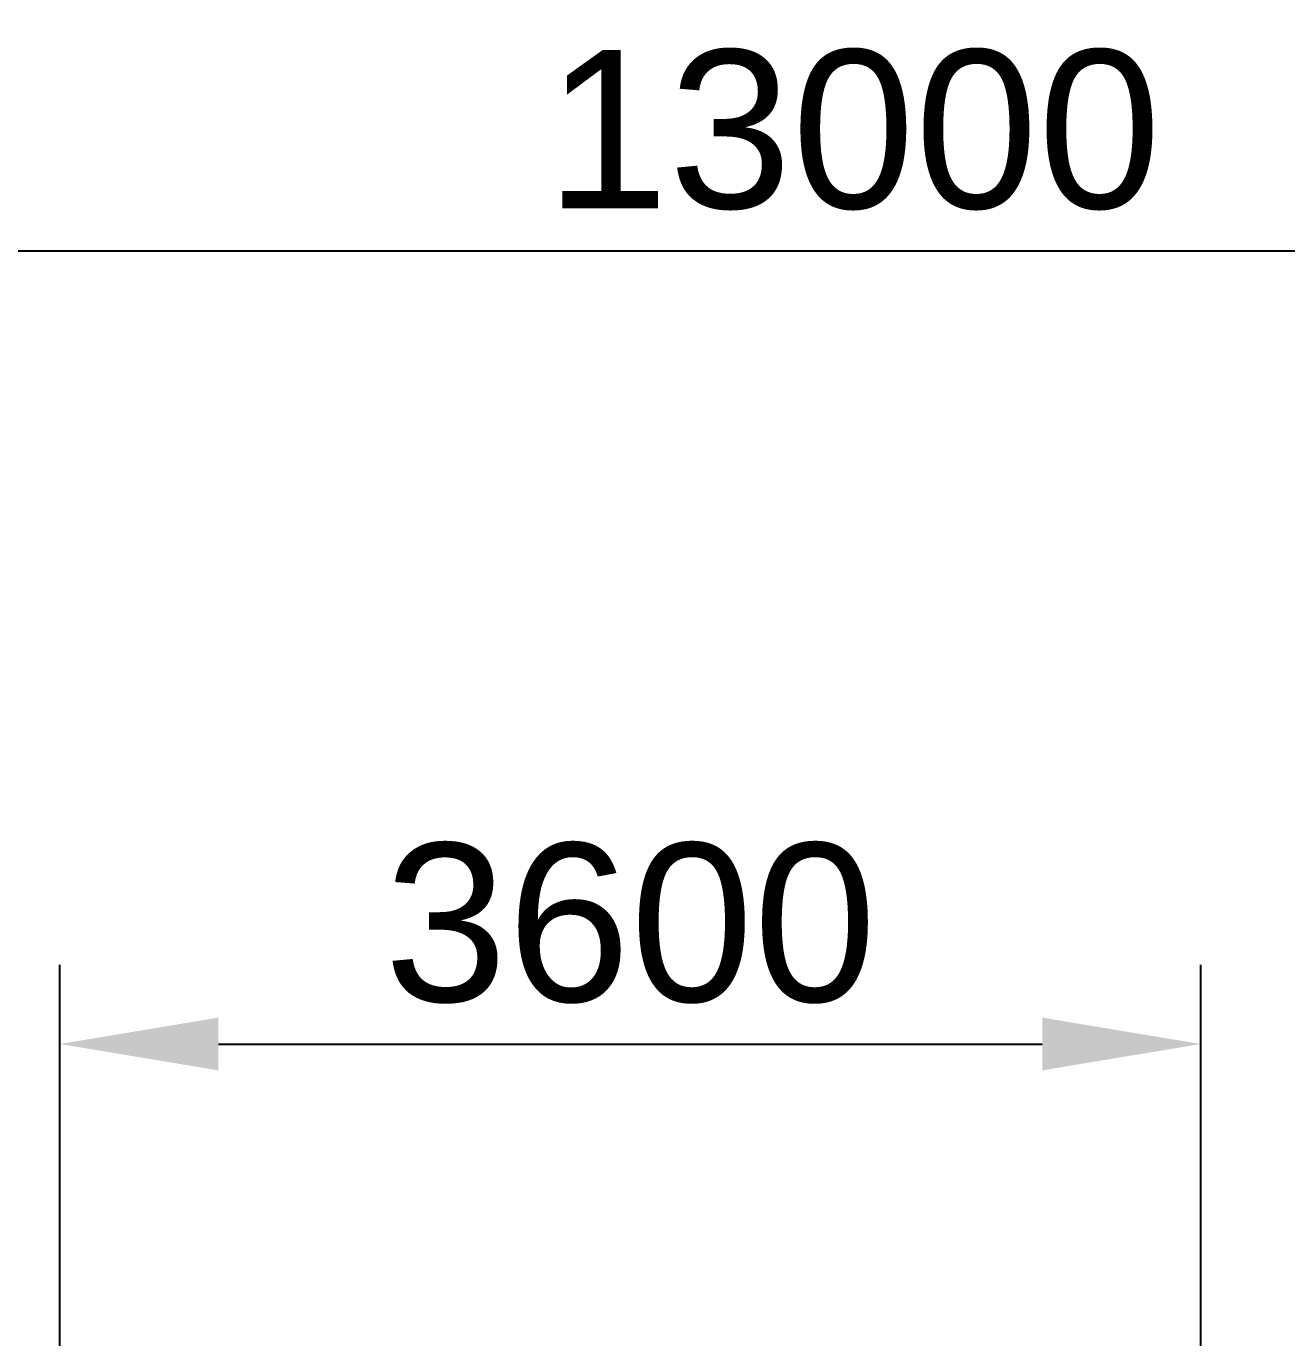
# Model space of a CAD drawing. Header units: millimetres. Extents: x -6165 to 15297, y -629 to 15029.
# Drawn here: x 4610 to 8587, y 10890 to 15029 of the extents above; entities that cross this region are included whole.
import ezdxf

# ---------------------------------------------------------------- set-up
doc = ezdxf.new("R2010")
doc.units = ezdxf.units.MM
doc.styles.get("Standard").update_dxf_attribs({"font": 'arial.ttf'})
doc.dimstyles.new('ISO-25', dxfattribs={"dimscale": 200, "dimtxt": 2.5, "dimasz": 2.5, "dimexe": 1.25, "dimexo": 0.625, "dimtad": 1, "dimtxsty": 'Standard', "dimcen": 2.5, "dimadec": 0, "dimazin": 0, "dimtfac": 1, "dimtmove": 0, "dimatfit": 3, "dimfxl": 1, "dimarcsym": 0})

# ---------------------------------------------------------------- blocks, each defined once
blk = doc.blocks.new('*D74')
at = {"color": 0, "lineweight": -2, "transparency": 16777216}
for p, q in [((4716, 10725), (4716, 12066.9)), ((8316, 10725), (8316, 12066.9)), ((5216, 11816.9), (7816, 11816.9))]:
    blk.add_line(p, q, dxfattribs=at)
at = {"color": 0, "transparency": 16777216}
for points in [[(5216, 11900.2), (5216, 11733.6), (4716, 11816.9)], [(7816, 11900.2), (7816, 11733.6), (8316, 11816.9)]]:
    blk.add_solid(points, dxfattribs=at)
at = {"layer": 'Defpoints', "color": 0, "transparency": 16777216}
for p in [(8316, 11816.9), (4716, 10600), (8316, 10600)]:
    blk.add_point(p, dxfattribs=at)
at = {"color": 0, "transparency": 16777216, "insert": (6516, 12197.4), "char_height": 500, "attachment_point": 5}
blk.add_mtext('3600', dxfattribs=at)
blk = doc.blocks.new('*D78')
at = {"color": 0, "lineweight": -2, "transparency": 16777216}
for p, q in [((1123.4, 10792.2), (1123.4, 14570.8)), ((13316, 10725), (13316, 14570.8)), ((1623.4, 14320.8), (12816, 14320.8))]:
    blk.add_line(p, q, dxfattribs=at)
at = {"color": 0, "transparency": 16777216}
for points in [[(1623.4, 14404.1), (1623.4, 14237.5), (1123.4, 14320.8)], [(12816, 14404.1), (12816, 14237.5), (13316, 14320.8)]]:
    blk.add_solid(points, dxfattribs=at)
at = {"layer": 'Defpoints', "color": 0, "transparency": 16777216}
for p in [(13316, 14320.8), (1123.4, 10667.2), (13316, 10600)]:
    blk.add_point(p, dxfattribs=at)
at = {"color": 0, "transparency": 16777216, "insert": (7219.7, 14701.2), "char_height": 500, "attachment_point": 5}
blk.add_mtext('13000', dxfattribs=at)

msp = doc.modelspace()

# ---------------------------------------------------------------- dimensions: what is measured, and where the dimension line sits
at = {"color": 168}
dim = msp.add_linear_dim(base=(13315.988, 14320.79), p1=(1123.444, 10667.178), p2=(13315.988, 10600), text='13000', dimstyle='ISO-25', dxfattribs=at)
dim.commit()
dim.dimension.update_dxf_attribs({"geometry": '*D78', "text_midpoint": (7219.716, 14701.247)})
dim = msp.add_linear_dim(base=(8315.988, 11816.902), p1=(4715.988, 10600), p2=(8315.988, 10600), dimstyle='ISO-25', dxfattribs=at)
dim.commit()
dim.dimension.update_dxf_attribs({"geometry": '*D74', "text_midpoint": (6515.988, 12197.359)})

doc.saveas('drawing.dxf')
